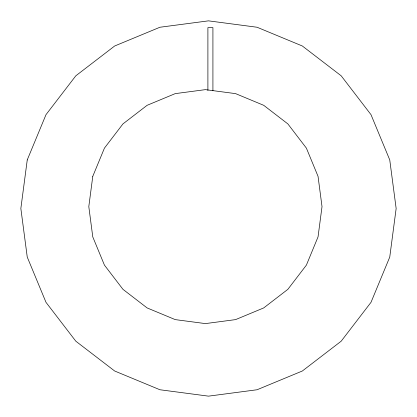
<?xml version="1.0" encoding="UTF-8"?>
<svg xmlns="http://www.w3.org/2000/svg" width="417" height="417" viewBox="0 0 417 417"><rect width="100%" height="100%" fill="white"/><g stroke="black" fill="none" stroke-linecap="round" stroke-linejoin="round"><path stroke-width="0.63" d="M212.92 90.781L212.92 27.637L207.901 27.637L207.901 90.463M27.246 159.935L20.85 208.5L27.246 257.065L45.99 302.325L75.811 341.189L114.675 371.01L159.935 389.754L208.5 396.15L257.065 389.754L302.325 371.01L341.189 341.189L371.01 302.325L389.754 257.065L396.15 208.5L389.754 159.935L371.01 114.675L341.189 75.811L302.325 45.99L257.065 27.246L208.5 20.85L159.935 27.246L114.675 45.99L75.811 75.811L45.99 114.675L27.246 159.935M92.777 176.344L88.805 206.618L92.777 236.892L104.427 265.108L122.958 289.335L147.107 307.923L175.229 319.61L205.409 323.597L235.589 319.61L263.711 307.923L287.86 289.335L306.396 265.108L318.041 236.892L322.018 206.618L318.041 176.344L306.396 148.129L287.86 123.901L263.711 105.313L235.589 93.627L205.409 89.639L175.229 93.627L147.107 105.313L122.958 123.901L104.427 148.129L92.777 176.344"/></g></svg>
